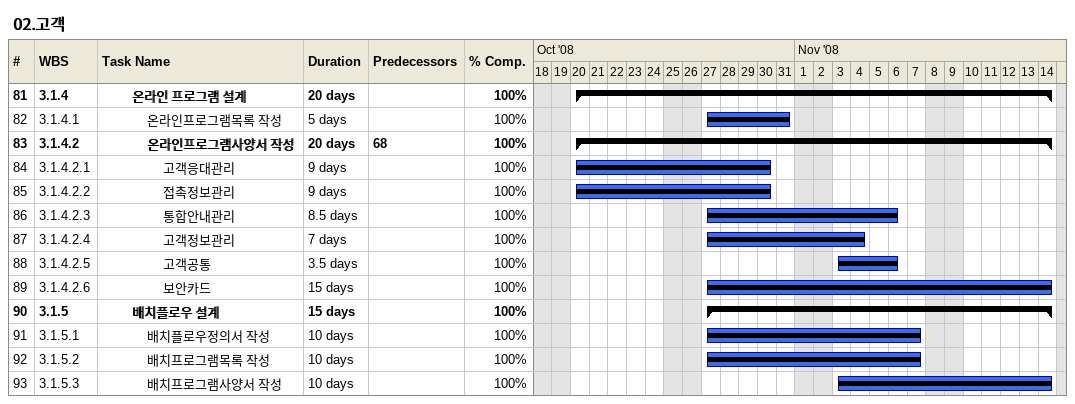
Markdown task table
02.고객

| ID | WBS | Task | Duration | Start | Finish | Predecessors | % complete |
|---|---|---|---|---|---|---|---|
| 81 | 3.1.4 | **온라인 프로그램 설계** | 20d | 2008-10-20 | 2008-11-14 |  | 100 |
| 82 | 3.1.4.1 | 온라인프로그램목록 작성 | 5d | 2008-10-27 | 2008-10-31 |  | 100 |
| 83 | 3.1.4.2 | **온라인프로그램사양서 작성** | 20d | 2008-10-20 | 2008-11-14 | 68 | 100 |
| 84 | 3.1.4.2.1 | 고객응대관리 | 9d | 2008-10-20 | 2008-10-30 |  | 100 |
| 85 | 3.1.4.2.2 | 접촉정보관리 | 9d | 2008-10-20 | 2008-10-30 |  | 100 |
| 86 | 3.1.4.2.3 | 통합안내관리 | 8.5d | 2008-10-27 | 2008-11-06 |  | 100 |
| 87 | 3.1.4.2.4 | 고객정보관리 | 7d | 2008-10-27 | 2008-11-04 |  | 100 |
| 88 | 3.1.4.2.5 | 고객공통 | 3.5d | 2008-11-03 | 2008-11-06 |  | 100 |
| 89 | 3.1.4.2.6 | 보안카드 | 15d | 2008-10-27 | 2008-11-14 |  | 100 |
| 90 | 3.1.5 | **배치플로우 설계** | 15d | 2008-10-27 | 2008-11-14 |  | 100 |
| 91 | 3.1.5.1 | 배치플로우정의서 작성 | 10d | 2008-10-27 | 2008-11-07 |  | 100 |
| 92 | 3.1.5.2 | 배치프로그램목록 작성 | 10d | 2008-10-27 | 2008-11-07 |  | 100 |
| 93 | 3.1.5.3 | 배치프로그램사양서 작성 | 10d | 2008-11-03 | 2008-11-14 |  | 100 |
